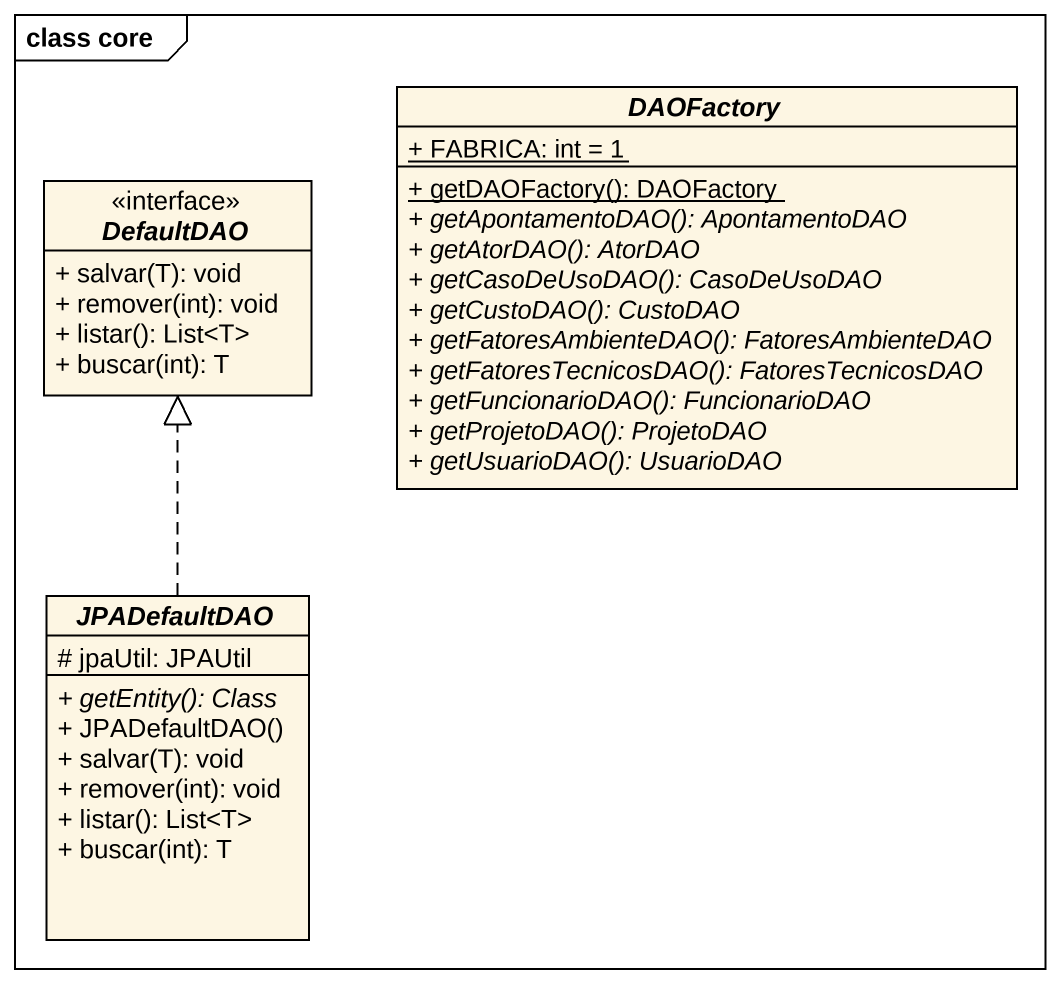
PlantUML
@startuml
mainframe class core
hide circle
hide empty members
skinparam classAttributeIconSize 0
abstract class DAOFactory {
  {static} + FABRICA: int = 1
  {static} + getDAOFactory(): DAOFactory
  {abstract} + getApontamentoDAO(): ApontamentoDAO
  {abstract} + getAtorDAO(): AtorDAO
  {abstract} + getCasoDeUsoDAO(): CasoDeUsoDAO
  {abstract} + getCustoDAO(): CustoDAO
  {abstract} + getFatoresAmbienteDAO(): FatoresAmbienteDAO
  {abstract} + getFatoresTecnicosDAO(): FatoresTecnicosDAO
  {abstract} + getFuncionarioDAO(): FuncionarioDAO
  {abstract} + getProjetoDAO(): ProjetoDAO
  {abstract} + getUsuarioDAO(): UsuarioDAO
}
interface DefaultDAO <<interface>> {
  + salvar(T): void
  + remover(int): void
  + listar(): List<T>
  + buscar(int): T
}
abstract class JPADefaultDAO {
  # jpaUtil: JPAUtil
  {abstract} + getEntity(): Class
  + JPADefaultDAO()
  + salvar(T): void
  + remover(int): void
  + listar(): List<T>
  + buscar(int): T
}
JPADefaultDAO .up.|> DefaultDAO
@enduml
